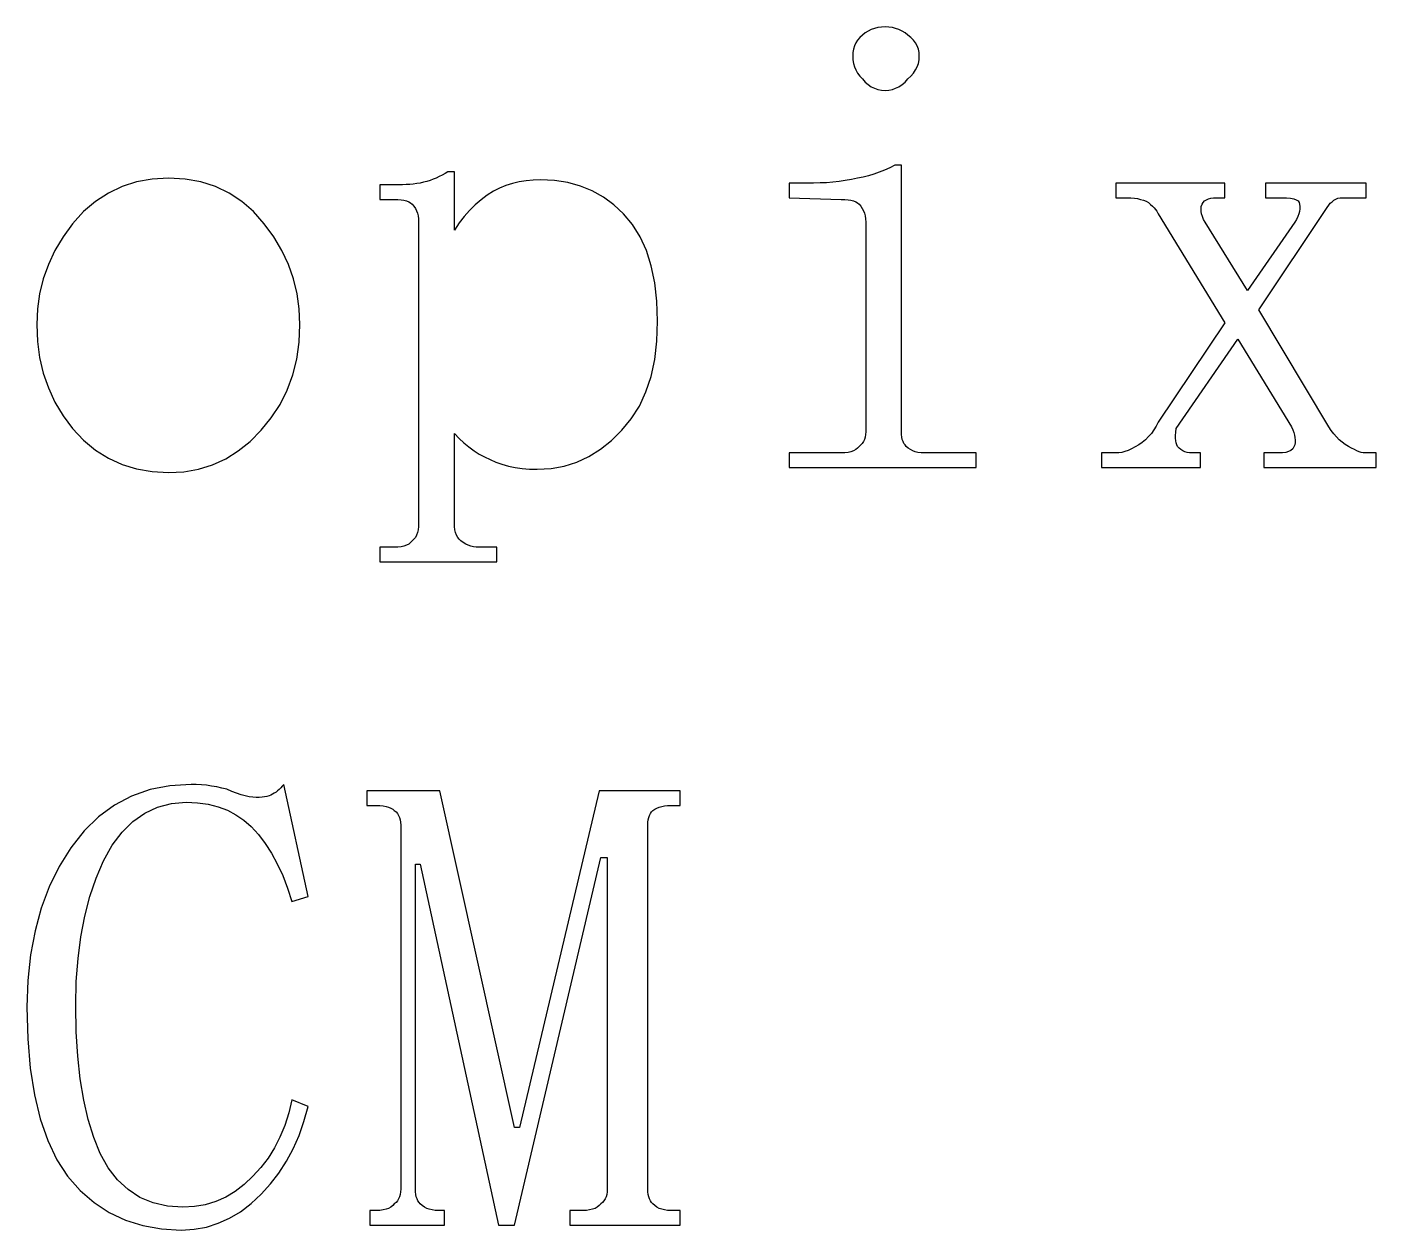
# Model space of a CAD drawing. Extents: x -190 to 190, y -140 to 140.
# Drawn here: x -138.82 to -127.29, y -98.76 to -88.48 of the extents above; entities that cross this region are included whole.
import ezdxf

# ---------------------------------------------------------------- set-up
doc = ezdxf.new("R2010")
doc.units = 0
doc.header["$MEASUREMENT"] = 0
doc.layers.get('0').update_dxf_attribs({"linetype": 'CONTINUOUS'})

msp = doc.modelspace()

# ---------------------------------------------------------------- linework, layer by layer
for points in [[(-131.455, -88.482998), (-131.485996, -88.482002), (-131.485996, -88.482002), (-131.516992, -88.482998), (-131.516992, -88.482998), (-131.547002, -88.487002), (-131.547002, -88.487002), (-131.576006, -88.494004), (-131.576006, -88.494004), (-131.604004, -88.504004), (-131.604004, -88.504004), (-131.63, -88.517002), (-131.63, -88.517002), (-131.656006, -88.532998), (-131.656006, -88.532998), (-131.68, -88.550996), (-131.68, -88.550996), (-131.702002, -88.572002), (-131.702002, -88.572002), (-131.721006, -88.593994), (-131.721006, -88.593994), (-131.735996, -88.617998), (-131.735996, -88.617998), (-131.748008, -88.643994), (-131.748008, -88.643994), (-131.757002, -88.670996), (-131.757002, -88.670996), (-131.762002, -88.701006), (-131.762002, -88.701006), (-131.762998, -88.731992), (-131.762998, -88.731992), (-131.762002, -88.762998), (-131.762002, -88.762998), (-131.757002, -88.792998), (-131.757002, -88.792998), (-131.748008, -88.822002), (-131.748008, -88.822002), (-131.735996, -88.849004), (-131.735996, -88.849004), (-131.721006, -88.876006), (-131.721006, -88.876006), (-131.702002, -88.901992), (-131.702002, -88.901992), (-131.68, -88.926006), (-131.68, -88.926006), (-131.656006, -88.952002), (-131.656006, -88.952002), (-131.63, -88.973994), (-131.63, -88.973994), (-131.604004, -88.992002), (-131.604004, -88.992002), (-131.576006, -89.005), (-131.576006, -89.005), (-131.547002, -89.015), (-131.547002, -89.015), (-131.516992, -89.020996), (-131.516992, -89.020996), (-131.485996, -89.022998), (-131.485996, -89.022998), (-131.455, -89.020996), (-131.455, -89.020996), (-131.423994, -89.015), (-131.423994, -89.015), (-131.395996, -89.005), (-131.395996, -89.005), (-131.367998, -88.992002), (-131.367998, -88.992002), (-131.340996, -88.973994), (-131.340996, -88.973994), (-131.316006, -88.952002), (-131.316006, -88.952002), (-131.291006, -88.926006), (-131.291006, -88.926006), (-131.265, -88.901992), (-131.265, -88.901992), (-131.244004, -88.876006), (-131.244004, -88.876006), (-131.226006, -88.849004), (-131.226006, -88.849004), (-131.211992, -88.822002), (-131.211992, -88.822002), (-131.202002, -88.792998), (-131.202002, -88.792998), (-131.195996, -88.762998), (-131.195996, -88.762998), (-131.193994, -88.731992), (-131.193994, -88.731992), (-131.195996, -88.701006), (-131.195996, -88.701006), (-131.202002, -88.670996), (-131.202002, -88.670996), (-131.211992, -88.643994), (-131.211992, -88.643994), (-131.226006, -88.617998), (-131.226006, -88.617998), (-131.244004, -88.593994), (-131.244004, -88.593994), (-131.265, -88.572002), (-131.265, -88.572002), (-131.291006, -88.550996), (-131.291006, -88.550996), (-131.316006, -88.532998), (-131.316006, -88.532998), (-131.340996, -88.517002), (-131.340996, -88.517002), (-131.367998, -88.504004), (-131.367998, -88.504004), (-131.395996, -88.494004), (-131.395996, -88.494004), (-131.423994, -88.487002), (-131.423994, -88.487002), (-131.455, -88.482998)], [(-131.652998, -90.121006), (-131.652002, -90.147998), (-131.652002, -90.147998), (-131.652002, -91.94), (-131.652002, -91.94), (-131.652998, -91.962998), (-131.652998, -91.962998), (-131.657002, -91.983994), (-131.657002, -91.983994), (-131.662998, -92.004004), (-131.662998, -92.004004), (-131.670996, -92.022002), (-131.670996, -92.022002), (-131.680996, -92.037998), (-131.680996, -92.037998), (-131.693008, -92.052002), (-131.693008, -92.052002), (-131.707998, -92.065), (-131.707998, -92.065), (-131.721006, -92.08), (-131.721006, -92.08), (-131.736992, -92.092002), (-131.736992, -92.092002), (-131.755996, -92.102002), (-131.755996, -92.102002), (-131.777998, -92.11), (-131.777998, -92.11), (-131.803008, -92.115996), (-131.803008, -92.115996), (-131.83001, -92.119004), (-131.83001, -92.119004), (-131.861006, -92.12), (-131.861006, -92.12), (-132.305, -92.12), (-132.305, -92.12), (-132.305, -92.245), (-132.305, -92.245), (-130.707998, -92.245), (-130.707998, -92.245), (-130.707998, -92.12), (-130.707998, -92.12), (-131.152002, -92.12), (-131.152002, -92.12), (-131.179004, -92.119004), (-131.179004, -92.119004), (-131.20499, -92.115996), (-131.20499, -92.115996), (-131.227998, -92.11), (-131.227998, -92.11), (-131.24999, -92.102002), (-131.24999, -92.102002), (-131.27001, -92.092002), (-131.27001, -92.092002), (-131.288008, -92.08), (-131.288008, -92.08), (-131.30499, -92.065), (-131.30499, -92.065), (-131.316006, -92.052002), (-131.316006, -92.052002), (-131.326006, -92.037998), (-131.326006, -92.037998), (-131.332998, -92.022002), (-131.332998, -92.022002), (-131.338994, -92.004004), (-131.338994, -92.004004), (-131.343008, -91.983994), (-131.343008, -91.983994), (-131.346006, -91.962998), (-131.346006, -91.962998), (-131.347002, -91.94), (-131.347002, -91.94), (-131.347002, -89.662002), (-131.347002, -89.662002), (-131.402002, -89.662002), (-131.402002, -89.662002), (-131.446006, -89.685), (-131.446006, -89.685), (-131.491006, -89.705), (-131.491006, -89.705), (-131.536006, -89.722998), (-131.536006, -89.722998), (-131.582002, -89.739004), (-131.582002, -89.739004), (-131.628008, -89.752998), (-131.628008, -89.752998), (-131.674004, -89.763994), (-131.674004, -89.763994), (-131.722002, -89.772998), (-131.722002, -89.772998), (-131.773994, -89.783994), (-131.773994, -89.783994), (-131.825996, -89.794004), (-131.825996, -89.794004), (-131.879004, -89.800996), (-131.879004, -89.800996), (-131.933008, -89.806992), (-131.933008, -89.806992), (-131.987002, -89.812002), (-131.987002, -89.812002), (-132.042002, -89.814004), (-132.042002, -89.814004), (-132.097002, -89.815), (-132.097002, -89.815), (-132.305, -89.815), (-132.305, -89.815), (-132.305, -89.94), (-132.305, -89.94), (-131.861006, -89.953994), (-131.861006, -89.953994), (-131.83001, -89.955), (-131.83001, -89.955), (-131.803008, -89.957002), (-131.803008, -89.957002), (-131.777998, -89.960996), (-131.777998, -89.960996), (-131.755996, -89.967002), (-131.755996, -89.967002), (-131.736992, -89.975), (-131.736992, -89.975), (-131.721006, -89.984004), (-131.721006, -89.984004), (-131.707998, -89.995), (-131.707998, -89.995), (-131.693008, -90.012002), (-131.693008, -90.012002), (-131.680996, -90.030996), (-131.680996, -90.030996), (-131.670996, -90.051006), (-131.670996, -90.051006), (-131.662998, -90.072998), (-131.662998, -90.072998), (-131.657002, -90.095996), (-131.657002, -90.095996), (-131.652998, -90.121006)], [(-137.611006, -89.772998), (-137.75, -89.781006), (-137.75, -89.781006), (-137.881992, -89.805), (-137.881992, -89.805), (-138.006006, -89.845), (-138.006006, -89.845), (-138.123008, -89.9), (-138.123008, -89.9), (-138.233008, -89.971992), (-138.233008, -89.971992), (-138.335, -90.058994), (-138.335, -90.058994), (-138.43, -90.162002), (-138.43, -90.162002), (-138.511006, -90.275), (-138.511006, -90.275), (-138.57999, -90.391006), (-138.57999, -90.391006), (-138.635996, -90.511006), (-138.635996, -90.511006), (-138.68, -90.634004), (-138.68, -90.634004), (-138.711006, -90.76), (-138.711006, -90.76), (-138.729004, -90.89), (-138.729004, -90.89), (-138.735996, -91.022998), (-138.735996, -91.022998), (-138.729004, -91.167002), (-138.729004, -91.167002), (-138.711006, -91.305996), (-138.711006, -91.305996), (-138.68, -91.437998), (-138.68, -91.437998), (-138.635996, -91.565), (-138.635996, -91.565), (-138.57999, -91.687002), (-138.57999, -91.687002), (-138.511006, -91.802002), (-138.511006, -91.802002), (-138.43, -91.912002), (-138.43, -91.912002), (-138.335, -92.012002), (-138.335, -92.012002), (-138.233008, -92.095996), (-138.233008, -92.095996), (-138.123008, -92.165), (-138.123008, -92.165), (-138.006006, -92.217998), (-138.006006, -92.217998), (-137.881992, -92.257002), (-137.881992, -92.257002), (-137.75, -92.279004), (-137.75, -92.279004), (-137.611006, -92.286992), (-137.611006, -92.286992), (-137.478994, -92.28), (-137.478994, -92.28), (-137.353008, -92.257998), (-137.353008, -92.257998), (-137.234004, -92.220996), (-137.234004, -92.220996), (-137.121006, -92.169004), (-137.121006, -92.169004), (-137.014004, -92.102998), (-137.014004, -92.102998), (-136.912998, -92.022002), (-136.912998, -92.022002), (-136.819004, -91.926006), (-136.819004, -91.926006), (-136.730996, -91.819004), (-136.730996, -91.819004), (-136.656006, -91.705), (-136.656006, -91.705), (-136.595, -91.582998), (-136.595, -91.582998), (-136.547002, -91.454004), (-136.547002, -91.454004), (-136.512998, -91.317998), (-136.512998, -91.317998), (-136.492002, -91.173994), (-136.492002, -91.173994), (-136.485996, -91.022998), (-136.485996, -91.022998), (-136.492002, -90.89), (-136.492002, -90.89), (-136.510996, -90.76), (-136.510996, -90.76), (-136.541992, -90.634004), (-136.541992, -90.634004), (-136.585, -90.511006), (-136.585, -90.511006), (-136.641992, -90.391006), (-136.641992, -90.391006), (-136.71, -90.275), (-136.71, -90.275), (-136.791006, -90.162002), (-136.791006, -90.162002), (-136.883008, -90.058994), (-136.883008, -90.058994), (-136.982988, -89.971992), (-136.982988, -89.971992), (-137.090996, -89.9), (-137.090996, -89.9), (-137.207998, -89.845), (-137.207998, -89.845), (-137.334004, -89.805), (-137.334004, -89.805), (-137.467998, -89.781006), (-137.467998, -89.781006), (-137.611006, -89.772998)], [(-135.166006, -89.717998), (-135.222002, -89.717998), (-135.222002, -89.717998), (-135.245996, -89.732998), (-135.245996, -89.732998), (-135.270996, -89.746992), (-135.270996, -89.746992), (-135.296006, -89.76), (-135.296006, -89.76), (-135.322002, -89.772002), (-135.322002, -89.772002), (-135.348008, -89.782998), (-135.348008, -89.782998), (-135.37499, -89.792998), (-135.37499, -89.792998), (-135.401992, -89.800996), (-135.401992, -89.800996), (-135.42999, -89.807998), (-135.42999, -89.807998), (-135.459004, -89.815), (-135.459004, -89.815), (-135.488008, -89.82), (-135.488008, -89.82), (-135.517998, -89.823994), (-135.517998, -89.823994), (-135.547998, -89.827002), (-135.547998, -89.827002), (-135.579004, -89.827998), (-135.579004, -89.827998), (-135.610996, -89.828994), (-135.610996, -89.828994), (-135.805, -89.828994), (-135.805, -89.828994), (-135.805, -89.953994), (-135.805, -89.953994), (-135.68001, -89.953994), (-135.68001, -89.953994), (-135.64999, -89.955), (-135.64999, -89.955), (-135.621992, -89.957002), (-135.621992, -89.957002), (-135.598008, -89.960996), (-135.598008, -89.960996), (-135.575996, -89.967002), (-135.575996, -89.967002), (-135.556992, -89.975), (-135.556992, -89.975), (-135.541006, -89.984004), (-135.541006, -89.984004), (-135.527002, -89.995), (-135.527002, -89.995), (-135.512988, -90.012002), (-135.512988, -90.012002), (-135.5, -90.030996), (-135.5, -90.030996), (-135.49, -90.051006), (-135.49, -90.051006), (-135.482002, -90.072998), (-135.482002, -90.072998), (-135.475996, -90.095996), (-135.475996, -90.095996), (-135.472998, -90.121006), (-135.472998, -90.121006), (-135.472002, -90.147998), (-135.472002, -90.147998), (-135.472002, -92.717998), (-135.472002, -92.717998), (-135.472998, -92.747998), (-135.472998, -92.747998), (-135.475996, -92.775996), (-135.475996, -92.775996), (-135.482002, -92.8), (-135.482002, -92.8), (-135.49, -92.822002), (-135.49, -92.822002), (-135.5, -92.840996), (-135.5, -92.840996), (-135.512988, -92.857002), (-135.512988, -92.857002), (-135.527002, -92.87), (-135.527002, -92.87), (-135.541006, -92.885), (-135.541006, -92.885), (-135.556992, -92.897998), (-135.556992, -92.897998), (-135.575996, -92.907998), (-135.575996, -92.907998), (-135.598008, -92.915996), (-135.598008, -92.915996), (-135.621992, -92.920996), (-135.621992, -92.920996), (-135.64999, -92.925), (-135.64999, -92.925), (-135.68001, -92.926006), (-135.68001, -92.926006), (-135.805, -92.926006), (-135.805, -92.926006), (-135.805, -93.051006), (-135.805, -93.051006), (-134.80499, -93.051006), (-134.80499, -93.051006), (-134.80499, -92.926006), (-134.80499, -92.926006), (-134.957998, -92.926006), (-134.957998, -92.926006), (-134.981006, -92.925), (-134.981006, -92.925), (-135.003994, -92.920996), (-135.003994, -92.920996), (-135.027002, -92.915996), (-135.027002, -92.915996), (-135.049004, -92.907998), (-135.049004, -92.907998), (-135.07, -92.897998), (-135.07, -92.897998), (-135.091006, -92.885), (-135.091006, -92.885), (-135.111006, -92.87), (-135.111006, -92.87), (-135.125, -92.857002), (-135.125, -92.857002), (-135.138008, -92.840996), (-135.138008, -92.840996), (-135.148008, -92.822002), (-135.148008, -92.822002), (-135.156006, -92.8), (-135.156006, -92.8), (-135.161992, -92.775996), (-135.161992, -92.775996), (-135.16501, -92.747998), (-135.16501, -92.747998), (-135.166006, -92.717998), (-135.166006, -92.717998), (-135.166006, -91.954004), (-135.166006, -91.954004), (-135.125996, -91.995996), (-135.125996, -91.995996), (-135.085, -92.033994), (-135.085, -92.033994), (-135.041992, -92.069004), (-135.041992, -92.069004), (-134.997998, -92.100996), (-134.997998, -92.100996), (-134.954004, -92.13), (-134.954004, -92.13), (-134.908008, -92.153994), (-134.908008, -92.153994), (-134.860996, -92.175996), (-134.860996, -92.175996), (-134.812002, -92.197998), (-134.812002, -92.197998), (-134.75999, -92.217002), (-134.75999, -92.217002), (-134.70501, -92.231992), (-134.70501, -92.231992), (-134.647998, -92.244004), (-134.647998, -92.244004), (-134.587002, -92.252998), (-134.587002, -92.252998), (-134.524004, -92.257998), (-134.524004, -92.257998), (-134.458008, -92.258994), (-134.458008, -92.258994), (-134.341006, -92.252998), (-134.341006, -92.252998), (-134.229004, -92.231992), (-134.229004, -92.231992), (-134.120996, -92.197998), (-134.120996, -92.197998), (-134.018008, -92.151006), (-134.018008, -92.151006), (-133.919004, -92.088994), (-133.919004, -92.088994), (-133.825, -92.014004), (-133.825, -92.014004), (-133.735996, -91.926006), (-133.735996, -91.926006), (-133.655, -91.829004), (-133.655, -91.829004), (-133.586006, -91.72), (-133.586006, -91.72), (-133.53001, -91.599004), (-133.53001, -91.599004), (-133.486006, -91.466006), (-133.486006, -91.466006), (-133.45499, -91.320996), (-133.45499, -91.320996), (-133.435996, -91.164004), (-133.435996, -91.164004), (-133.43, -90.995), (-133.43, -90.995), (-133.435996, -90.824004), (-133.435996, -90.824004), (-133.453994, -90.665996), (-133.453994, -90.665996), (-133.484004, -90.520996), (-133.484004, -90.520996), (-133.525, -90.39), (-133.525, -90.39), (-133.579004, -90.272998), (-133.579004, -90.272998), (-133.644004, -90.168994), (-133.644004, -90.168994), (-133.721992, -90.079004), (-133.721992, -90.079004), (-133.803994, -90.001006), (-133.803994, -90.001006), (-133.892998, -89.936006), (-133.892998, -89.936006), (-133.987988, -89.882002), (-133.987988, -89.882002), (-134.088994, -89.840996), (-134.088994, -89.840996), (-134.196992, -89.810996), (-134.196992, -89.810996), (-134.31001, -89.792998), (-134.31001, -89.792998), (-134.43001, -89.787002), (-134.43001, -89.787002), (-134.492998, -89.789004), (-134.492998, -89.789004), (-134.553994, -89.795), (-134.553994, -89.795), (-134.612988, -89.805), (-134.612988, -89.805), (-134.67, -89.819004), (-134.67, -89.819004), (-134.726006, -89.837002), (-134.726006, -89.837002), (-134.78, -89.859004), (-134.78, -89.859004), (-134.832988, -89.883994), (-134.832988, -89.883994), (-134.886992, -89.917998), (-134.886992, -89.917998), (-134.939004, -89.957002), (-134.939004, -89.957002), (-134.988994, -90), (-134.988994, -90), (-135.037002, -90.047998), (-135.037002, -90.047998), (-135.082002, -90.1), (-135.082002, -90.1), (-135.125, -90.155996), (-135.125, -90.155996), (-135.16501, -90.217002), (-135.16501, -90.217002), (-135.166006, -90.217002), (-135.166006, -90.217002), (-135.166006, -89.717998)], [(-127.985996, -90.147998), (-128.387998, -90.732002), (-128.387998, -90.732002), (-128.75, -90.147998), (-128.75, -90.147998), (-128.764004, -90.125), (-128.764004, -90.125), (-128.775, -90.102002), (-128.775, -90.102002), (-128.782002, -90.079004), (-128.782002, -90.079004), (-128.785996, -90.057998), (-128.785996, -90.057998), (-128.785996, -90.035996), (-128.785996, -90.035996), (-128.784004, -90.015996), (-128.784004, -90.015996), (-128.777002, -89.995), (-128.777002, -89.995), (-128.767998, -89.980996), (-128.767998, -89.980996), (-128.756006, -89.968008), (-128.756006, -89.968008), (-128.740996, -89.957998), (-128.740996, -89.957998), (-128.722998, -89.95), (-128.722998, -89.95), (-128.702002, -89.943994), (-128.702002, -89.943994), (-128.678994, -89.941006), (-128.678994, -89.941006), (-128.652002, -89.94), (-128.652002, -89.94), (-128.582998, -89.94), (-128.582998, -89.94), (-128.582998, -89.815), (-128.582998, -89.815), (-129.512998, -89.815), (-129.512998, -89.815), (-129.512998, -89.94), (-129.512998, -89.94), (-129.416006, -89.94), (-129.416006, -89.94), (-129.38499, -89.941006), (-129.38499, -89.941006), (-129.355996, -89.942998), (-129.355996, -89.942998), (-129.328994, -89.947998), (-129.328994, -89.947998), (-129.302998, -89.953994), (-129.302998, -89.953994), (-129.279004, -89.960996), (-129.279004, -89.960996), (-129.255996, -89.970996), (-129.255996, -89.970996), (-129.235996, -89.982002), (-129.235996, -89.982002), (-129.217002, -89.997002), (-129.217002, -89.997002), (-129.200996, -90.012002), (-129.200996, -90.012002), (-129.186006, -90.026992), (-129.186006, -90.026992), (-129.173994, -90.040996), (-129.173994, -90.040996), (-129.16499, -90.053994), (-129.16499, -90.053994), (-129.157002, -90.067002), (-129.157002, -90.067002), (-129.152002, -90.079004), (-129.152002, -90.079004), (-128.582998, -91.008994), (-128.582998, -91.008994), (-129.152002, -91.857002), (-129.152002, -91.857002), (-129.169004, -91.890996), (-129.169004, -91.890996), (-129.189004, -91.922998), (-129.189004, -91.922998), (-129.21, -91.954004), (-129.21, -91.954004), (-129.234004, -91.981006), (-129.234004, -91.981006), (-129.26, -92.006992), (-129.26, -92.006992), (-129.287998, -92.03), (-129.287998, -92.03), (-129.318994, -92.050996), (-129.318994, -92.050996), (-129.35001, -92.069004), (-129.35001, -92.069004), (-129.38, -92.085), (-129.38, -92.085), (-129.409004, -92.097998), (-129.409004, -92.097998), (-129.437002, -92.107998), (-129.437002, -92.107998), (-129.464004, -92.115), (-129.464004, -92.115), (-129.489004, -92.119004), (-129.489004, -92.119004), (-129.512998, -92.12), (-129.512998, -92.12), (-129.637998, -92.12), (-129.637998, -92.12), (-129.637998, -92.245), (-129.637998, -92.245), (-128.791006, -92.245), (-128.791006, -92.245), (-128.791006, -92.12), (-128.791006, -92.12), (-128.860996, -92.12), (-128.860996, -92.12), (-128.884004, -92.119004), (-128.884004, -92.119004), (-128.905, -92.115996), (-128.905, -92.115996), (-128.923994, -92.11), (-128.923994, -92.11), (-128.942002, -92.102002), (-128.942002, -92.102002), (-128.957998, -92.092002), (-128.957998, -92.092002), (-128.972988, -92.08), (-128.972988, -92.08), (-128.986006, -92.065), (-128.986006, -92.065), (-128.993008, -92.052002), (-128.993008, -92.052002), (-128.997998, -92.035), (-128.997998, -92.035), (-129.002002, -92.015996), (-129.002002, -92.015996), (-129.004004, -91.995), (-129.004004, -91.995), (-129.004004, -91.97), (-129.004004, -91.97), (-129.003008, -91.942002), (-129.003008, -91.942002), (-128.99999, -91.912002), (-128.99999, -91.912002), (-128.472002, -91.147998), (-128.472002, -91.147998), (-128.012998, -91.897998), (-128.012998, -91.897998), (-128.002998, -91.922002), (-128.002998, -91.922002), (-127.994004, -91.945), (-127.994004, -91.945), (-127.987998, -91.967002), (-127.987998, -91.967002), (-127.984004, -91.989004), (-127.984004, -91.989004), (-127.982002, -92.01), (-127.982002, -92.01), (-127.983008, -92.031006), (-127.983008, -92.031006), (-127.985996, -92.050996), (-127.985996, -92.050996), (-127.992002, -92.069004), (-127.992002, -92.069004), (-128.002998, -92.085), (-128.002998, -92.085), (-128.018008, -92.097998), (-128.018008, -92.097998), (-128.038008, -92.107998), (-128.038008, -92.107998), (-128.061992, -92.115), (-128.061992, -92.115), (-128.090996, -92.119004), (-128.090996, -92.119004), (-128.125, -92.12), (-128.125, -92.12), (-128.25, -92.12), (-128.25, -92.12), (-128.25, -92.245), (-128.25, -92.245), (-127.290996, -92.245), (-127.290996, -92.245), (-127.290996, -92.12), (-127.290996, -92.12), (-127.387998, -92.12), (-127.387998, -92.12), (-127.401992, -92.119004), (-127.401992, -92.119004), (-127.417002, -92.115996), (-127.417002, -92.115996), (-127.434004, -92.11), (-127.434004, -92.11), (-127.453994, -92.102002), (-127.453994, -92.102002), (-127.476006, -92.092002), (-127.476006, -92.092002), (-127.500996, -92.08), (-127.500996, -92.08), (-127.527002, -92.065), (-127.527002, -92.065), (-127.555, -92.047998), (-127.555, -92.047998), (-127.580996, -92.028994), (-127.580996, -92.028994), (-127.606006, -92.006992), (-127.606006, -92.006992), (-127.628994, -91.982998), (-127.628994, -91.982998), (-127.652002, -91.957002), (-127.652002, -91.957002), (-127.673994, -91.928994), (-127.673994, -91.928994), (-127.693994, -91.897998), (-127.693994, -91.897998), (-128.290996, -90.897998), (-128.290996, -90.897998), (-127.707998, -90.022998), (-127.707998, -90.022998), (-127.69499, -90.005), (-127.69499, -90.005), (-127.682002, -89.987998), (-127.682002, -89.987998), (-127.666992, -89.974004), (-127.666992, -89.974004), (-127.651006, -89.962002), (-127.651006, -89.962002), (-127.634004, -89.952002), (-127.634004, -89.952002), (-127.616006, -89.945), (-127.616006, -89.945), (-127.597002, -89.94), (-127.597002, -89.94), (-127.578008, -89.94), (-127.578008, -89.94), (-127.559004, -89.94), (-127.559004, -89.94), (-127.542002, -89.94), (-127.542002, -89.94), (-127.527002, -89.94), (-127.527002, -89.94), (-127.511992, -89.94), (-127.511992, -89.94), (-127.497998, -89.94), (-127.497998, -89.94), (-127.486006, -89.94), (-127.486006, -89.94), (-127.37501, -89.94), (-127.37501, -89.94), (-127.37501, -89.815), (-127.37501, -89.815), (-128.235996, -89.815), (-128.235996, -89.815), (-128.235996, -89.94), (-128.235996, -89.94), (-128.097002, -89.94), (-128.097002, -89.94), (-128.056006, -89.941006), (-128.056006, -89.941006), (-128.022002, -89.943994), (-128.022002, -89.943994), (-127.994004, -89.95), (-127.994004, -89.95), (-127.972002, -89.957998), (-127.972002, -89.957998), (-127.957002, -89.968008), (-127.957002, -89.968008), (-127.947002, -89.980996), (-127.947002, -89.980996), (-127.943994, -89.995), (-127.943994, -89.995), (-127.940996, -90.015996), (-127.940996, -90.015996), (-127.941992, -90.035996), (-127.941992, -90.035996), (-127.94501, -90.057998), (-127.94501, -90.057998), (-127.950996, -90.079004), (-127.950996, -90.079004), (-127.96, -90.102002), (-127.96, -90.102002), (-127.970996, -90.125), (-127.970996, -90.125), (-127.985996, -90.147998)], [(-137.668994, -98.747002), (-137.5, -98.757002), (-137.5, -98.757002), (-137.39, -98.75), (-137.39, -98.75), (-137.28499, -98.732002), (-137.28499, -98.732002), (-137.183994, -98.7), (-137.183994, -98.7), (-137.087002, -98.657002), (-137.087002, -98.657002), (-136.994004, -98.600996), (-136.994004, -98.600996), (-136.904004, -98.532002), (-136.904004, -98.532002), (-136.819004, -98.451006), (-136.819004, -98.451006), (-136.739004, -98.364004), (-136.739004, -98.364004), (-136.667002, -98.270996), (-136.667002, -98.270996), (-136.602002, -98.17), (-136.602002, -98.17), (-136.545, -98.062998), (-136.545, -98.062998), (-136.493994, -97.948994), (-136.493994, -97.948994), (-136.452002, -97.829004), (-136.452002, -97.829004), (-136.416006, -97.700996), (-136.416006, -97.700996), (-136.555, -97.645), (-136.555, -97.645), (-136.582002, -97.756992), (-136.582002, -97.756992), (-136.616006, -97.862998), (-136.616006, -97.862998), (-136.657002, -97.962998), (-136.657002, -97.962998), (-136.705, -98.056006), (-136.705, -98.056006), (-136.758994, -98.142998), (-136.758994, -98.142998), (-136.82, -98.224004), (-136.82, -98.224004), (-136.887998, -98.297998), (-136.887998, -98.297998), (-136.961992, -98.367998), (-136.961992, -98.367998), (-137.039004, -98.427002), (-137.039004, -98.427002), (-137.121006, -98.475996), (-137.121006, -98.475996), (-137.206006, -98.513994), (-137.206006, -98.513994), (-137.29499, -98.540996), (-137.29499, -98.540996), (-137.388008, -98.557002), (-137.388008, -98.557002), (-137.485996, -98.562002), (-137.485996, -98.562002), (-137.619004, -98.552998), (-137.619004, -98.552998), (-137.742002, -98.525), (-137.742002, -98.525), (-137.853994, -98.477998), (-137.853994, -98.477998), (-137.95499, -98.412002), (-137.95499, -98.412002), (-138.045996, -98.327998), (-138.045996, -98.327998), (-138.125, -98.225), (-138.125, -98.225), (-138.193994, -98.104004), (-138.193994, -98.104004), (-138.248994, -97.965996), (-138.248994, -97.965996), (-138.295996, -97.814004), (-138.295996, -97.814004), (-138.334004, -97.646992), (-138.334004, -97.646992), (-138.364004, -97.467002), (-138.364004, -97.467002), (-138.385, -97.272002), (-138.385, -97.272002), (-138.398008, -97.062998), (-138.398008, -97.062998), (-138.402002, -96.84), (-138.402002, -96.84), (-138.398008, -96.634004), (-138.398008, -96.634004), (-138.382998, -96.438994), (-138.382998, -96.438994), (-138.358994, -96.252002), (-138.358994, -96.252002), (-138.32501, -96.075996), (-138.32501, -96.075996), (-138.282002, -95.909004), (-138.282002, -95.909004), (-138.228994, -95.751006), (-138.228994, -95.751006), (-138.165996, -95.604004), (-138.165996, -95.604004), (-138.090996, -95.471006), (-138.090996, -95.471006), (-138.006006, -95.358994), (-138.006006, -95.358994), (-137.914004, -95.267002), (-137.914004, -95.267002), (-137.812998, -95.196006), (-137.812998, -95.196006), (-137.702998, -95.145), (-137.702998, -95.145), (-137.585, -95.114004), (-137.585, -95.114004), (-137.457998, -95.104004), (-137.457998, -95.104004), (-137.362002, -95.107998), (-137.362002, -95.107998), (-137.271006, -95.120996), (-137.271006, -95.120996), (-137.186006, -95.142002), (-137.186006, -95.142002), (-137.106006, -95.172002), (-137.106006, -95.172002), (-137.032998, -95.21), (-137.032998, -95.21), (-136.96501, -95.257002), (-136.96501, -95.257002), (-136.902002, -95.312002), (-136.902002, -95.312002), (-136.840996, -95.38), (-136.840996, -95.38), (-136.783008, -95.455), (-136.783008, -95.455), (-136.73, -95.537998), (-136.73, -95.537998), (-136.68001, -95.63), (-136.68001, -95.63), (-136.634004, -95.729004), (-136.634004, -95.729004), (-136.592998, -95.835996), (-136.592998, -95.835996), (-136.555, -95.950996), (-136.555, -95.950996), (-136.416006, -95.909004), (-136.416006, -95.909004), (-136.62501, -94.950996), (-136.62501, -94.950996), (-136.637002, -94.966006), (-136.637002, -94.966006), (-136.65, -94.980996), (-136.65, -94.980996), (-136.663008, -94.994004), (-136.663008, -94.994004), (-136.676992, -95.005), (-136.676992, -95.005), (-136.691006, -95.016006), (-136.691006, -95.016006), (-136.705996, -95.026006), (-136.705996, -95.026006), (-136.722002, -95.034004), (-136.722002, -95.034004), (-136.73499, -95.042002), (-136.73499, -95.042002), (-136.75, -95.047998), (-136.75, -95.047998), (-136.767998, -95.052998), (-136.767998, -95.052998), (-136.787998, -95.057002), (-136.787998, -95.057002), (-136.81, -95.06), (-136.81, -95.06), (-136.833994, -95.062002), (-136.833994, -95.062002), (-136.860996, -95.062002), (-136.860996, -95.062002), (-136.88999, -95.060996), (-136.88999, -95.060996), (-136.921006, -95.055996), (-136.921006, -95.055996), (-136.953994, -95.049004), (-136.953994, -95.049004), (-136.99, -95.039004), (-136.99, -95.039004), (-137.027998, -95.027002), (-137.027998, -95.027002), (-137.068008, -95.011006), (-137.068008, -95.011006), (-137.110996, -94.992998), (-137.110996, -94.992998), (-137.153994, -94.982002), (-137.153994, -94.982002), (-137.197998, -94.972002), (-137.197998, -94.972002), (-137.242002, -94.965), (-137.242002, -94.965), (-137.28499, -94.958994), (-137.28499, -94.958994), (-137.328994, -94.953994), (-137.328994, -94.953994), (-137.372998, -94.952002), (-137.372998, -94.952002), (-137.416006, -94.950996), (-137.416006, -94.950996), (-137.596992, -94.962002), (-137.596992, -94.962002), (-137.767002, -94.995), (-137.767002, -94.995), (-137.925, -95.050996), (-137.925, -95.050996), (-138.072002, -95.127998), (-138.072002, -95.127998), (-138.207002, -95.227002), (-138.207002, -95.227002), (-138.330996, -95.348994), (-138.330996, -95.348994), (-138.444004, -95.492998), (-138.444004, -95.492998), (-138.543994, -95.652998), (-138.543994, -95.652998), (-138.628008, -95.825), (-138.628008, -95.825), (-138.697002, -96.007998), (-138.697002, -96.007998), (-138.75, -96.202002), (-138.75, -96.202002), (-138.787998, -96.407998), (-138.787998, -96.407998), (-138.810996, -96.625), (-138.810996, -96.625), (-138.818994, -96.854004), (-138.818994, -96.854004), (-138.812002, -97.125), (-138.812002, -97.125), (-138.790996, -97.374004), (-138.790996, -97.374004), (-138.75499, -97.602002), (-138.75499, -97.602002), (-138.705996, -97.808008), (-138.705996, -97.808008), (-138.642002, -97.992998), (-138.642002, -97.992998), (-138.564004, -98.156992), (-138.564004, -98.156992), (-138.472002, -98.297998), (-138.472002, -98.297998), (-138.364004, -98.42), (-138.364004, -98.42), (-138.245, -98.522998), (-138.245, -98.522998), (-138.116006, -98.606992), (-138.116006, -98.606992), (-137.977002, -98.672002), (-137.977002, -98.672002), (-137.827988, -98.719004), (-137.827988, -98.719004), (-137.668994, -98.747002)], [(-133.513008, -98.431992), (-133.513008, -98.408994), (-133.513008, -98.408994), (-133.513008, -95.297998), (-133.513008, -95.297998), (-133.513008, -95.275), (-133.513008, -95.275), (-133.50999, -95.253994), (-133.50999, -95.253994), (-133.505996, -95.234004), (-133.505996, -95.234004), (-133.49999, -95.216992), (-133.49999, -95.216992), (-133.491992, -95.2), (-133.491992, -95.2), (-133.482988, -95.186006), (-133.482988, -95.186006), (-133.471992, -95.172998), (-133.471992, -95.172998), (-133.45499, -95.161992), (-133.45499, -95.161992), (-133.436992, -95.152998), (-133.436992, -95.152998), (-133.416992, -95.145), (-133.416992, -95.145), (-133.395, -95.138994), (-133.395, -95.138994), (-133.370996, -95.135), (-133.370996, -95.135), (-133.346006, -95.132002), (-133.346006, -95.132002), (-133.319004, -95.132002), (-133.319004, -95.132002), (-133.236006, -95.132002), (-133.236006, -95.132002), (-133.236006, -95.007002), (-133.236006, -95.007002), (-133.93, -95.007002), (-133.93, -95.007002), (-134.610996, -97.882002), (-134.610996, -97.882002), (-134.652002, -97.882002), (-134.652002, -97.882002), (-135.290996, -95.007002), (-135.290996, -95.007002), (-135.915996, -95.007002), (-135.915996, -95.007002), (-135.915996, -95.132002), (-135.915996, -95.132002), (-135.832998, -95.132002), (-135.832998, -95.132002), (-135.802998, -95.132002), (-135.802998, -95.132002), (-135.775, -95.135), (-135.775, -95.135), (-135.75, -95.138994), (-135.75, -95.138994), (-135.729004, -95.145), (-135.729004, -95.145), (-135.71, -95.152998), (-135.71, -95.152998), (-135.692998, -95.161992), (-135.692998, -95.161992), (-135.68001, -95.172998), (-135.68001, -95.172998), (-135.665, -95.186006), (-135.665, -95.186006), (-135.653008, -95.2), (-135.653008, -95.2), (-135.643008, -95.216992), (-135.643008, -95.216992), (-135.635, -95.234004), (-135.635, -95.234004), (-135.628994, -95.253994), (-135.628994, -95.253994), (-135.626006, -95.275), (-135.626006, -95.275), (-135.625, -95.297998), (-135.625, -95.297998), (-135.625, -98.408994), (-135.625, -98.408994), (-135.626006, -98.431992), (-135.626006, -98.431992), (-135.628994, -98.453994), (-135.628994, -98.453994), (-135.635, -98.472998), (-135.635, -98.472998), (-135.643008, -98.490996), (-135.643008, -98.490996), (-135.653008, -98.507002), (-135.653008, -98.507002), (-135.665, -98.522002), (-135.665, -98.522002), (-135.68001, -98.534004), (-135.68001, -98.534004), (-135.692998, -98.549004), (-135.692998, -98.549004), (-135.71, -98.562002), (-135.71, -98.562002), (-135.729004, -98.572002), (-135.729004, -98.572002), (-135.75, -98.58), (-135.75, -98.58), (-135.775, -98.585), (-135.775, -98.585), (-135.802998, -98.589004), (-135.802998, -98.589004), (-135.832998, -98.59), (-135.832998, -98.59), (-135.887998, -98.59), (-135.887998, -98.59), (-135.887998, -98.715), (-135.887998, -98.715), (-135.25, -98.715), (-135.25, -98.715), (-135.25, -98.59), (-135.25, -98.59), (-135.305, -98.59), (-135.305, -98.59), (-135.332002, -98.589004), (-135.332002, -98.589004), (-135.356992, -98.585), (-135.356992, -98.585), (-135.380996, -98.58), (-135.380996, -98.58), (-135.402988, -98.572002), (-135.402988, -98.572002), (-135.423008, -98.562002), (-135.423008, -98.562002), (-135.441006, -98.549004), (-135.441006, -98.549004), (-135.457988, -98.534004), (-135.457988, -98.534004), (-135.469004, -98.522002), (-135.469004, -98.522002), (-135.478008, -98.507002), (-135.478008, -98.507002), (-135.486006, -98.490996), (-135.486006, -98.490996), (-135.491992, -98.472998), (-135.491992, -98.472998), (-135.496006, -98.453994), (-135.496006, -98.453994), (-135.499004, -98.431992), (-135.499004, -98.431992), (-135.5, -98.408994), (-135.5, -98.408994), (-135.5, -95.632002), (-135.5, -95.632002), (-135.457988, -95.632002), (-135.457988, -95.632002), (-134.791006, -98.715), (-134.791006, -98.715), (-134.652002, -98.715), (-134.652002, -98.715), (-133.916006, -95.576006), (-133.916006, -95.576006), (-133.861006, -95.576006), (-133.861006, -95.576006), (-133.861006, -98.408994), (-133.861006, -98.408994), (-133.862002, -98.431992), (-133.862002, -98.431992), (-133.865, -98.453994), (-133.865, -98.453994), (-133.871006, -98.472998), (-133.871006, -98.472998), (-133.879004, -98.490996), (-133.879004, -98.490996), (-133.889004, -98.507002), (-133.889004, -98.507002), (-133.902002, -98.522002), (-133.902002, -98.522002), (-133.916006, -98.534004), (-133.916006, -98.534004), (-133.93, -98.549004), (-133.93, -98.549004), (-133.946006, -98.562002), (-133.946006, -98.562002), (-133.965, -98.572002), (-133.965, -98.572002), (-133.986992, -98.58), (-133.986992, -98.58), (-134.010996, -98.585), (-134.010996, -98.585), (-134.039004, -98.589004), (-134.039004, -98.589004), (-134.068994, -98.59), (-134.068994, -98.59), (-134.17999, -98.59), (-134.17999, -98.59), (-134.17999, -98.715), (-134.17999, -98.715), (-133.236006, -98.715), (-133.236006, -98.715), (-133.236006, -98.59), (-133.236006, -98.59), (-133.319004, -98.59), (-133.319004, -98.59), (-133.346006, -98.589004), (-133.346006, -98.589004), (-133.370996, -98.585), (-133.370996, -98.585), (-133.395, -98.58), (-133.395, -98.58), (-133.416992, -98.572002), (-133.416992, -98.572002), (-133.436992, -98.562002), (-133.436992, -98.562002), (-133.45499, -98.549004), (-133.45499, -98.549004), (-133.471992, -98.534004), (-133.471992, -98.534004), (-133.482988, -98.522002), (-133.482988, -98.522002), (-133.491992, -98.507002), (-133.491992, -98.507002), (-133.49999, -98.490996), (-133.49999, -98.490996), (-133.505996, -98.472998), (-133.505996, -98.472998), (-133.50999, -98.453994), (-133.50999, -98.453994), (-133.513008, -98.431992)]]:
    msp.add_lwpolyline(points)

doc.saveas('drawing.dxf')
